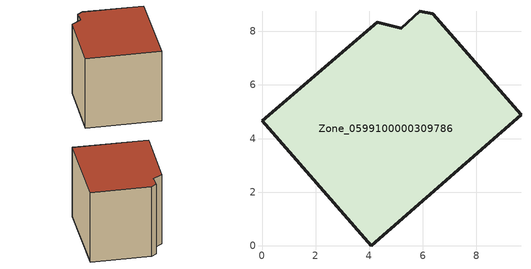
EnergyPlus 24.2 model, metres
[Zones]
Zone_0599100000309786
 floor ground (C_G): 9.67,4.89 4.08,0 0,4.67 4.31,8.35 5.2,8.12 5.89,8.75 6.38,8.66 z0
 wall outside (C_F): 4.08,0 9.67,4.89 6.38,8.66 5.89,8.75 5.2,8.12 4.31,8.35 0,4.67 4.08,0 z0:6.37
 roof outside (C_R): 6.38,8.66 5.89,8.75 5.2,8.12 4.31,8.35 0,4.67 4.08,0 9.67,4.89 z6.37
[BUILDING]
Pand.0599100000309786: North Axis=0; Terrain=City; Loads Convergence Tolerance Value=0.04; Temperature Convergence Tolerance Value=0.4; Solar Distribution=FullExterior; Maximum Number of Warmup Days=25; Minimum Number of Warmup Days=1
[Site:Location]
Rotterdam.The.Hague.AP_ZH_NLD Design_Conditions: Latitude=51.96; Longitude=4.45; Time Zone=1; Elevation=-4.5
[SITE:GROUNDTEMPERATURE:BUILDINGSURFACE]
18, 18, 18, 18, 18, 18, 18, 18, 18, 18, 18, 18
[MATERIAL] Thermal Absorptance=0.9; Solar Absorptance=0.7; Visible Absorptance=0.7
Name | Roughness | Thickness | Conductivity | Density | Specific Heat
G.TI.1946 | MediumSmooth | 0.15 | 1 | 540 | 1210
F.TI.1946 | Rough | 0.3 | 0.857143 | 1920 | 840
R.TI.1946 | MediumRough | 0.2 | 0.1 | 1500 | 1000
[CONSTRUCTION]
C_G: G.TI.1946
C_F: F.TI.1946
C_R: R.TI.1946
[ZONE]
Zone_0599100000309786: Type=1; Multiplier=1; Ceiling Height=Autocalculate; Volume=Autocalculate; Floor Area=autocalculate; Part of Total Floor Area=Yes
[ZONEINFILTRATION:DESIGNFLOWRATE]
Infil_Zone_0599100000309786: Zone or ZoneList or Space or SpaceList=Zone_0599100000309786; Schedule=AlwaysOn; Design Flow Rate Calculation Method=Flow/Area; Flow Rate per Floor Area=0.003; Constant Term Coefficient=1; Temperature Term Coefficient=0; Velocity Term Coefficient=0; Velocity Squared Term Coefficient=0
[HVACTEMPLATE:ZONE:IDEALLOADSAIRSYSTEM]
Zone_0599100000309786: Maximum Heating Supply Air Temperature=50; Minimum Cooling Supply Air Temperature=13; Maximum Heating Supply Air Humidity Ratio=0.0156; Minimum Cooling Supply Air Humidity Ratio=0.0077; Heating Limit=NoLimit; Cooling Limit=NoLimit; Dehumidification Control Type=ConstantSensibleHeatRatio; Cooling Sensible Heat Ratio=0.7; Dehumidification Setpoint=60; Humidification Control Type=None; Humidification Setpoint=30; Outdoor Air Method=None; Outdoor Air Flow Rate per Person=0.00944; Outdoor Air Flow Rate per Zone Floor Area=0; Outdoor Air Flow Rate per Zone=0; Demand Controlled Ventilation Type=None; Outdoor Air Economizer Type=NoEconomizer; Heat Recovery Type=None; Sensible Heat Recovery Effectiveness=0.7; Latent Heat Recovery Effectiveness=0.65
[ZONECONTROL:THERMOSTAT]
ThermostatControl_Zone_0599100000309786: Zone or ZoneList=Zone_0599100000309786; Control Type Schedule=DualSetpointControlType; Control 1=Thermostat_Zone_0599100000309786; Temperature Difference Between Cutout And Setpoint=0
[THERMOSTATSETPOINT:DUALSETPOINT]
Thermostat_Zone_0599100000309786: Heating Setpoint Temperature Schedule=HeatingSetpoint_Zone_0599100000309786; Cooling Setpoint Temperature Schedule=CoolingSetpoint_Zone_0599100000309786
[SCHEDULE:COMPACT]
HeatingSetpoint_Zone_0599100000309786: Through: 12/31, For: AllDays, Until: 24:00, 21
CoolingSetpoint_Zone_0599100000309786: Through: 12/31, For: AllDays, Until: 24:00, 24
DualSetpointControlType: Through: 12/31, For: AllDays, Until: 24:00, 4
AlwaysOn: Through: 12/31, For: AllDays, Until: 24:00, 1
